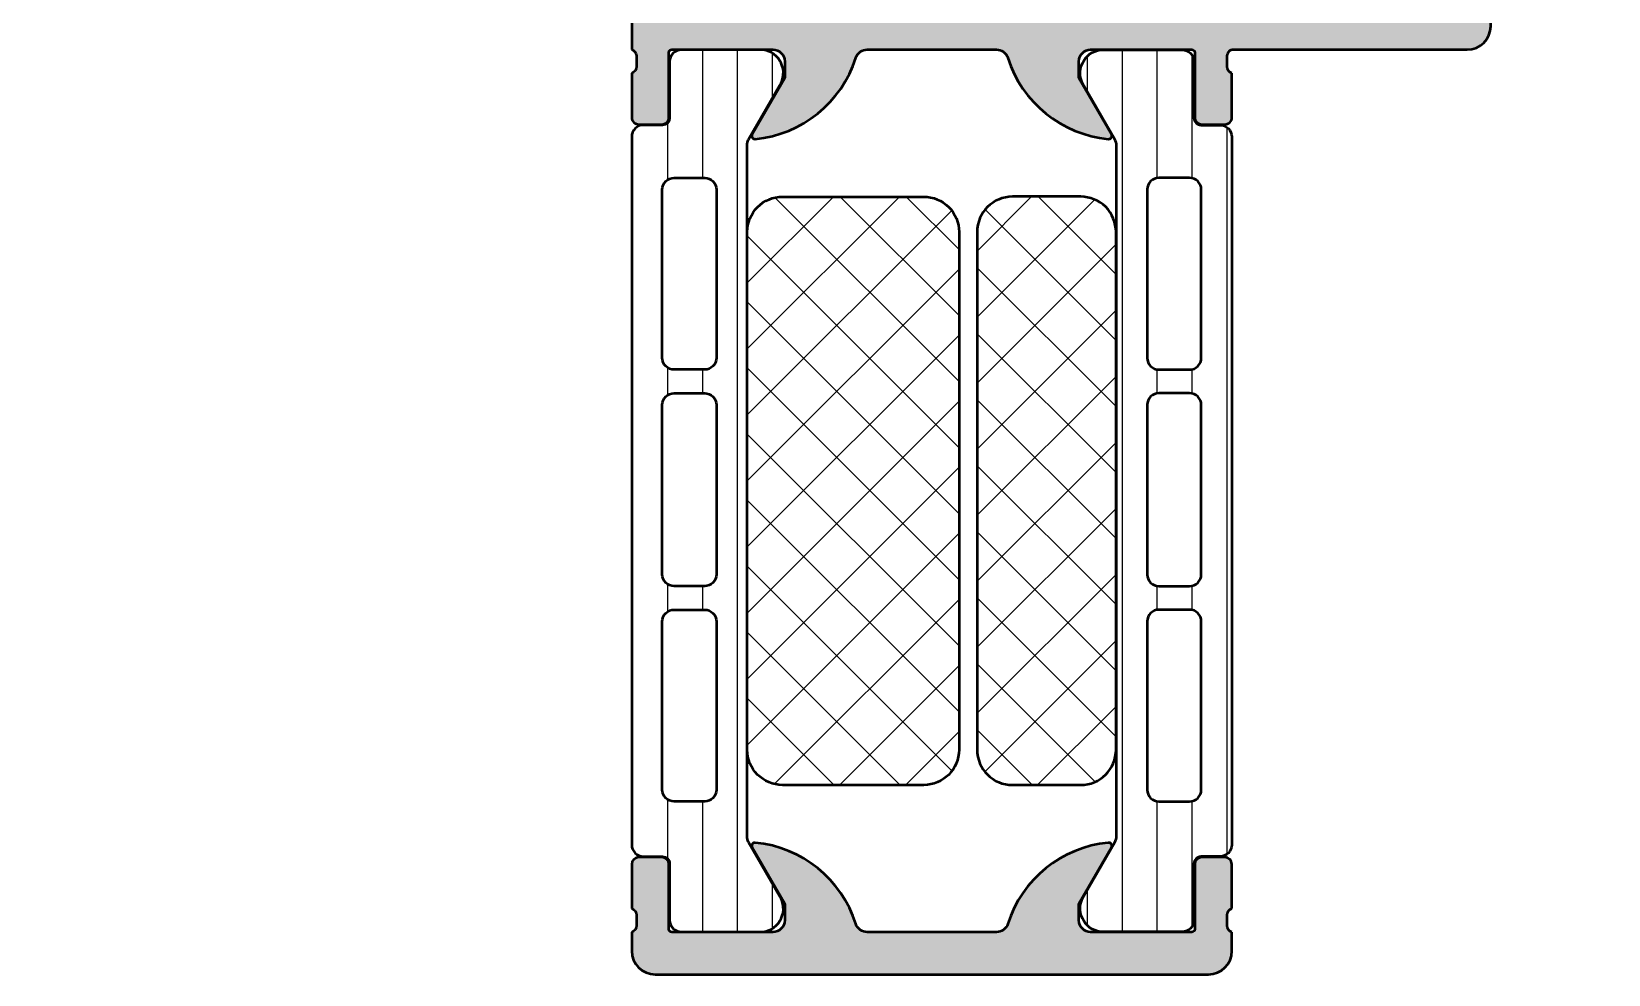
# Model space of a CAD drawing. Extents: x -30 to 37, y 7.5 to 85.
# Drawn here: x -30 to 37, y 7.5 to 47.6 of the extents above; entities that cross this region are included whole.
import ezdxf

# ---------------------------------------------------------------- set-up
doc = ezdxf.new("R2010")
doc.units = 0
for name, color, linetype, lineweight in [('0S-Alu contour', 7, 'Continuous', 50), ('0S-Alu hatch', 252, 'Continuous', 25), ('0S-Plastic contour', 254, 'Continuous', 50), ('0S-Plastic hatch', 253, 'Continuous', 25), ('0S-PT contour', 91, 'Continuous', 50), ('0S-PT hatch', 103, 'Continuous', 25)]:
    doc.layers.add(name, color=color, linetype=linetype, lineweight=lineweight)
pattern_1 = [(135, (0, 0), (-1.403165018917055, -1.403165018917055), []), (225, (0, 0), (1.403165018917055, -1.403165018917055), [])]
pattern_2 = [(90, (0, 0), (-1.4859, 0), [])]

# ---------------------------------------------------------------- blocks, each defined once
blk = doc.blocks.new('182350__3D234F1F_9D1C_4C80_B1B3_4D6D6F3B62EC_')
at = {"layer": '0S-Alu hatch'}
h = blk.add_hatch(color=256, dxfattribs=at)
edge = h.paths.add_edge_path()
edge.add_arc((-3.499999012416639, 8.500000987583425), 1.000000987583973, 180.0000634095796, 269.9999400006062)
edge.add_line((-3.500000059604644, 7.5), (19.99999809265137, 7.5))
edge.add_arc((19.99999688706237, 8.500003112941746), 1.000003112942475, 270.0000690749464, 359.999821640984)
edge.add_line((21, 8.499999999979979), (21, 9.299999952316284))
edge.add_ellipse((21.07883644654304, 9.567520544309406), major_axis=(-0.2788950563274372, 0), ratio=1, start_angle=-1.16458937409692, end_angle=73.58012358050729, ccw=False)
edge.add_line((20.79999899999999, 9.573188952307778), (20.79999899999999, 10.02678295230778))
edge.add_ellipse((21.07886709564317, 10.03244361178483), major_axis=(-0.2789255417371611, 0), ratio=1, start_angle=-73.57540544464263, end_angle=1.162870072885596, ccw=False)
edge.add_line((20.99999999999999, 10.29998695230778), (20.99999999999999, 12.17999795231628))
edge.add_arc((20.69999999999998, 12.17999795231629), 0.300000000000006, 0, 89.99999999999935)
edge.add_line((20.69999999999998, 12.47999795231629), (19.72002568095721, 12.47999795231629))
edge.add_arc((19.72002568095721, 12.17999795231629), 0.3000000000000043, 90, 180)
edge.add_line((19.4200256809572, 12.17999795231629), (19.4200256809572, 9.41999995231629))
edge.add_ellipse((19.30002568095721, 9.419999952316289), major_axis=(-0.1199999999999974, 0), ratio=1, start_angle=90.0000000000017, end_angle=180, ccw=False)
edge.add_line((19.30002568095721, 9.299999952316293), (15, 9.299999952316284))
edge.add_ellipse((15, 9.799999952316284), major_axis=(-0.5000000000000018, 0), ratio=1, start_angle=0, end_angle=89.99999999999977, ccw=False)
edge.add_line((14.5, 9.799999952316284), (14.5, 10.49999995231627))
edge.add_line((14.5, 10.49999995231627), (15.88149545762236, 12.89282027534384))
edge.add_arc((15.7618802153517, 12.96188016766798), 0.1381197846482965, 330.0000000000003, 455.6225775507924)
edge.add_arc((16.23822324117381, 8.123391090468532), 4.999999999999946, 95.62257755079376, 162.2515836439302)
edge.add_ellipse((11.00001045262457, 9.799996606723338), major_axis=(-0.4999890250124624, 0), ratio=1, start_angle=89.9999999999983, end_angle=162.2515836439279, ccw=False)
edge.add_line((11.00001045262455, 9.300007581710876), (5.499989710697866, 9.300007462501469))
edge.add_ellipse((5.499989710697859, 9.79999665899828), major_axis=(-0.4999891964968111, 0), ratio=1, start_angle=17.74841635607038, end_angle=90.00000000000068, ccw=False)
edge.add_arc((0.2617767588261923, 8.123391090468528), 4.999999999999948, 17.74841635606997, 84.37742244920634)
edge.add_arc((0.7381197846482977, 12.96188016766798), 0.1381197846482966, 84.37742244920672, 209.9999999999999)
edge.add_line((0.6185045423776367, 12.89282027534384), (1.999999999999999, 10.49999995231628))
edge.add_line((1.999999999999999, 10.49999995231628), (1.999999999999999, 9.799999952316282))
edge.add_ellipse((1.499999999999999, 9.799999952316282), major_axis=(-0.4999999999999996, 0), ratio=1, start_angle=90.00000000000023, end_angle=180, ccw=False)
edge.add_line((1.500000000000001, 9.299999952316282), (-2.800025680957205, 9.299999952316284))
edge.add_ellipse((-2.800025680957207, 9.419999952316285), major_axis=(-0.1200000000000027, 0), ratio=1, start_angle=0, end_angle=90.00000000000108, ccw=False)
edge.add_line((-2.920025680957209, 9.419999952316285), (-2.920025680957209, 12.17999795231629))
edge.add_arc((-3.22002568095721, 12.17999795231629), 0.3000000000000007, 0, 90)
edge.add_line((-3.22002568095721, 12.47999795231629), (-4.199999999999993, 12.47999795231629))
edge.add_arc((-4.199999999999993, 12.17999795231628), 0.3000000000000025, 90, 180)
edge.add_line((-4.499999999999996, 12.17999795231628), (-4.499999999999996, 10.29998695230777))
edge.add_ellipse((-4.57886709564316, 10.03244361178483), major_axis=(-0.2789255417371464, 0), ratio=1, start_angle=178.8371299271133, end_angle=253.5754054446458, ccw=False)
edge.add_line((-4.299998999999996, 10.02678295230777), (-4.299998999999996, 9.573188952307774))
edge.add_ellipse((-4.578836446543043, 9.5675205443094), major_axis=(-0.2788950563274342, 0), ratio=1, start_angle=106.4198764194922, end_angle=181.1645893740976, ccw=False)
edge.add_line((-4.5, 9.29999995231628), (-4.5, 8.499999880876391))
at = {"layer": '0S-Alu contour', "color": 7}
for points in [[(0.6185045423776367, 12.89282027534384), (1.999999999999999, 10.49999995231628), (1.999999999999999, 9.799999952316282)], [(14.5, 9.799999952316284), (14.5, 10.49999995231627), (15.88149545762236, 12.89282027534384)], [(-4.499999999999996, 12.17999795231628), (-4.499999999999996, 10.29998695230777)], [(-3.22002568095721, 12.47999795231629), (-4.199999999999993, 12.47999795231629)], [(-2.920025680957209, 9.419999952316285), (-2.920025680957209, 12.17999795231629)], [(19.4200256809572, 12.17999795231629), (19.4200256809572, 9.41999995231629)], [(20.69999999999998, 12.47999795231629), (19.72002568095721, 12.47999795231629)], [(20.99999999999999, 10.29998695230778), (20.99999999999999, 12.17999795231628)], [(-4.299998999999996, 10.02678295230777), (-4.299998999999996, 9.573188952307774)], [(20.79999899999999, 9.573188952307778), (20.79999899999999, 10.02678295230778)], [(-4.5, 9.29999995231628), (-4.5, 8.499999880876391)], [(1.500000000000001, 9.299999952316282), (-2.800025680957205, 9.299999952316284)], [(11.00001045262455, 9.300007581710876), (5.499989710697866, 9.300007462501469)], [(19.30002568095721, 9.299999952316293), (15, 9.299999952316284)], [(21, 8.499999999979979), (21, 9.299999952316284)], [(-3.500000059604644, 7.5), (19.99999809265137, 7.5)]]:
    blk.add_lwpolyline(points, dxfattribs=at)
for centre, radius, start, end in [((0.7381197846482977, 12.96188016766798), 0.1381197846482966, 84.37742244920672, 209.9999999999999), ((0.2617767588261923, 8.123391090468528), 4.999999999999948, 17.74841635606997, 84.37742244920634), ((16.23822324117381, 8.123391090468532), 4.999999999999946, 95.62257755079376, 162.2515836439302), ((15.7618802153517, 12.96188016766798), 0.1381197846482965, 330.0000000000003, 95.62257755079241), ((-4.199999999999993, 12.17999795231628), 0.3000000000000025, 90, 180), ((-3.22002568095721, 12.17999795231629), 0.3000000000000007, 0, 90), ((19.72002568095721, 12.17999795231629), 0.3000000000000043, 90, 180), ((20.69999999999998, 12.17999795231629), 0.300000000000006, 0, 89.99999999999935), ((-3.499999012416639, 8.500000987583425), 1.000000987583973, 180.0000634095796, 269.9999400006062), ((19.99999688706237, 8.500003112941746), 1.000003112942475, 270.0000690749464, 359.999821640984)]:
    blk.add_arc(centre, radius, start, end, dxfattribs=at)
at = {"layer": '0S-Alu contour', "color": 7, "extrusion": (0, 0, -1)}
for centre, radius, start, end in [((4.57886709564316, 10.03244361178483), 0.2789255417371464, 106.4245945553542, 181.1628700728868), ((-21.07886709564317, 10.03244361178483), 0.2789255417371611, 358.8371299271144, 73.57540544464266), ((4.578836446543043, 9.5675205443094), 0.2788950563274342, 178.8354106259024, 253.5801235805078), ((2.800025680957207, 9.419999952316285), 0.1200000000000028, 269.9999999999989, 0), ((-1.499999999999999, 9.799999952316282), 0.4999999999999996, 180, 269.9999999999998), ((-5.499989710697859, 9.79999665899828), 0.4999891964968111, 269.9999999999993, 342.2515836439296), ((-11.00001045262457, 9.799996606723338), 0.4999890250124624, 197.7484163560722, 270.0000000000017), ((-15, 9.799999952316284), 0.5000000000000018, 270.0000000000002, 0), ((-19.30002568095721, 9.419999952316289), 0.1199999999999974, 180, 269.9999999999983), ((-21.07883644654304, 9.567520544309406), 0.2788950563274372, 286.4198764194927, 1.164589374096924)]:
    blk.add_arc(centre, radius, start, end, dxfattribs=at)
blk = doc.blocks.new('390940__F4ECDAF7_32CF_4F43_8986_12575D0AB836_')
at = {"layer": '0S-PT hatch'}
h = blk.add_hatch(dxfattribs=at)
h.set_pattern_fill('ANSI37', color=256, scale=0.625, angle=90, style=0)
h.set_pattern_definition(pattern_1)
edge = h.paths.add_edge_path()
edge.add_arc((11.67707248669024, 39.05123082964271), 1.500003271863901, 90.00012497558623, 179.9998750249181)
edge.add_line((10.17706921482991, 39.05123410148983), (10.17706921482992, 17.05123410150304))
edge.add_arc((11.67707144267603, 17.05123632934915), 1.500002227847762, 180.0000850908697, 269.9999149026733)
edge.add_line((11.67706921482992, 15.55123410150305), (14.57710211659334, 15.55123410150305))
edge.add_arc((14.57710211659334, 17.05123410150305), 1.500000000000007, 270.0000000000001, 360)
edge.add_line((16.07710211659334, 17.05123410150305), (16.07710211659334, 39.05123410150305))
edge.add_arc((14.57710211659335, 39.05123410150304), 1.500000000000003, 0, 90.0000000000004)
edge.add_line((14.57710211659334, 40.55123410150303), (11.67706921482991, 40.55123410150303))
at = {"layer": '0S-PT contour', "color": 7}
for points in [[(14.57710211659334, 40.55123410150303), (11.67706921482991, 40.55123410150303)], [(10.17706921482991, 39.05123410148983), (10.17706921482992, 17.05123410150304)], [(16.07710211659334, 17.05123410150305), (16.07710211659334, 39.05123410150305)], [(11.67706921482992, 15.55123410150305), (14.57710211659334, 15.55123410150305)]]:
    blk.add_lwpolyline(points, dxfattribs=at)
for centre, radius, start, end in [((11.67707248669024, 39.05123082964271), 1.500003271863901, 90.00012497558623, 179.9998750249181), ((14.57710211659335, 39.05123410150304), 1.500000000000003, 0, 90.0000000000004), ((11.67707144267603, 17.05123632934915), 1.500002227847762, 180.0000850908697, 269.9999149026733), ((14.57710211659334, 17.05123410150305), 1.500000000000007, 270.0000000000001, 0)]:
    blk.add_arc(centre, radius, start, end, dxfattribs=at)
blk = doc.blocks.new('390940__893B5E0C_CE76_42C2_BF64_37D36DDBF5D3_')
at = {"layer": '0S-PT hatch'}
h = blk.add_hatch(dxfattribs=at)
h.set_pattern_fill('ANSI37', color=256, scale=0.625, angle=90, style=0)
h.set_pattern_definition(pattern_1)
edge = h.paths.add_edge_path()
edge.add_ellipse((7.907497966640905, 39.04999995222112), major_axis=(-1.5, 0), ratio=1, start_angle=180, end_angle=270.0000000000001, ccw=False)
edge.add_line((9.407497966640904, 39.04999995222112), (9.407497966640904, 17.04999995222112))
edge.add_ellipse((7.907497966640902, 17.04999995222112), major_axis=(-1.5, 0), ratio=1, start_angle=90.00000000000011, end_angle=180, ccw=False)
edge.add_line((7.907497966640903, 15.54999995222112), (1.907497966640903, 15.54999995222112))
edge.add_ellipse((1.907497966640905, 17.04999995222112), major_axis=(-1.5, 0), ratio=1, start_angle=0, end_angle=90, ccw=False)
edge.add_line((0.4074979666409036, 17.04999995222112), (0.4074979666409036, 39.04999995222112))
edge.add_ellipse((1.907497966640901, 39.04999995222112), major_axis=(-1.499999999999997, 0), ratio=1, start_angle=269.99999999999994, end_angle=360, ccw=False)
edge.add_line((1.907497966640903, 40.54999995222112), (7.907497966640903, 40.54999995222112))
at = {"layer": '0S-PT contour', "color": 7}
for points in [[(1.907497966640903, 40.54999995222112), (7.907497966640903, 40.54999995222112)], [(0.4074979666409036, 17.04999995222112), (0.4074979666409036, 39.04999995222112)], [(9.407497966640904, 39.04999995222112), (9.407497966640904, 17.04999995222112)], [(7.907497966640903, 15.54999995222112), (1.907497966640903, 15.54999995222112)]]:
    blk.add_lwpolyline(points, dxfattribs=at)
at = {"layer": '0S-PT contour', "color": 7, "extrusion": (0, 0, -1)}
for centre, radius, start, end in [((-1.907497966640901, 39.04999995222112), 1.499999999999998, 0, 90.00000000000007), ((-7.907497966640905, 39.04999995222112), 1.5, 89.99999999999991, 180), ((-1.907497966640905, 17.04999995222112), 1.5, 270.0000000000001, 0), ((-7.907497966640902, 17.04999995222112), 1.5, 180, 269.9999999999999)]:
    blk.add_arc(centre, radius, start, end, dxfattribs=at)
blk = doc.blocks.new('284175__BCB695B3_D07E_4FC2_833D_CBA468127BEA___28BAB27B_1DD6_4A36_94FC_1D5E5E5611B7_')
at = {"layer": '0S-Plastic hatch'}
h = blk.add_hatch(dxfattribs=at)
h.set_pattern_fill('ANSI31', color=256, scale=0.4680000000000001, angle=45, style=0)
h.set_pattern_definition(pattern_2)
edge = h.paths.add_edge_path()
edge.add_line((21, 43.09247125078496), (21, 13.00999695222113))
edge.add_ellipse((20.5000026789092, 13.00999427331193), major_axis=(-0.499997321097979, 0), ratio=1, start_angle=89.99969301797381, end_angle=180.000306982385, ccw=False)
edge.add_line((20.5, 12.50999695222112), (19.68966866666666, 12.50999695222113))
edge.add_arc((19.68966866666666, 12.20999695222113), 0.2999999999999971, 89.99999999999935, 180)
edge.add_line((19.38966866666666, 12.20999695222113), (19.39000061706369, 9.80999856928482))
edge.add_ellipse((18.89000463962507, 9.809995929659745), major_axis=(-0.4999959774455833, 0), ratio=1, start_angle=89.99969751881412, end_angle=180.0003024817733, ccw=False)
edge.add_line((18.890002, 9.30999995222113), (15.41346050190052, 9.309999952221128))
edge.add_ellipse((15.55577115089187, 10.29981802694397), major_axis=(-0.999996070924474, 0), ratio=1, start_angle=-32.72701609984051, end_angle=81.81839194810033, ccw=False)
edge.add_line((14.71451850190053, 10.84045295222112), (16.03298821638714, 13.12410979897139))
edge.add_arc((15.59997549964202, 13.37410977327498), 0.5000000000152836, 330.0000034011002, 360.0000599103377)
edge.add_line((16.09997549965703, 13.3741102960913), (16.09997549965649, 42.72835895250382))
edge.add_arc((15.59997549970135, 42.72835842974706), 0.4999999999772446, 5.9904253842e-05, 29.99999660071857)
edge.add_line((16.03298821640602, 42.97835840404562), (14.71451850190052, 45.26201525078497))
edge.add_ellipse((15.55577115089186, 45.80265017606211), major_axis=(-0.9999960709244646, 0), ratio=1, start_angle=-81.81839194810101, end_angle=32.72701609984023, ccw=False)
edge.add_line((15.41346050190053, 46.79246825078495), (18.890002, 46.79246825078497))
edge.add_ellipse((18.89000463962507, 46.29247227334634), major_axis=(-0.4999959774455975, 0), ratio=1, start_angle=179.9996975182268, end_angle=270.0003024811847, ccw=False)
edge.add_line((19.39000061706369, 46.29246963371615), (19.38966866666666, 43.89247125078497))
edge.add_arc((19.68966866666663, 43.89247125078496), 0.2999999999999971, 180, 270.0000000000061)
edge.add_line((19.68966866666667, 43.59247125078495), (20.5, 43.59247125078495))
edge.add_ellipse((20.50000267890917, 43.09247392969413), major_axis=(-0.4999973210980074, 0), ratio=1, start_angle=179.9996930176151, end_angle=270.00030698202335, ccw=False)
edge = h.paths.add_edge_path()
edge.add_line((19.69999504089355, 33.70082697858832), (19.69999504089355, 40.85085139265082))
edge.add_arc((19.19998271614512, 40.85083906851137), 0.5000123249002875, 0.0014122074232716, 89.996839237346)
edge.add_line((19.20001029968261, 41.35085139265082), (17.9000015258789, 41.35085139265082))
edge.add_arc((17.90004508531023, 40.8508078332195), 0.5000435613285812, 90.00499110831323, 179.9950088916195)
edge.add_line((17.4000015258789, 40.85085139265141), (17.39998626708985, 33.70082697858772))
edge.add_arc((17.90002982652116, 33.70087053801963), 0.5000435613285706, 180.0049911083805, 269.9950088916868)
edge.add_line((17.89998626708984, 33.20082697858832), (19.19999504089355, 33.20082697858831))
edge.add_arc((19.19995148146227, 33.7008705380196), 0.5000435613285457, 270.0049911083091, 359.9950088916195)
edge = h.paths.add_edge_path()
edge.add_line((17.39998626708984, 31.70082697858832), (17.39998626708984, 24.50085329999945))
edge.add_arc((17.89993549315562, 24.50080252606524), 0.4999492286440488, 179.9941811448113, 270.0058188551521)
edge.add_line((17.89998626708984, 24.00085329999945), (19.19999504089355, 24.00085329999945))
edge.add_arc((19.20004581482773, 24.50080252606528), 0.4999492286440736, 269.994181144852, 360.0058188552513)
edge.add_line((19.69999504089355, 24.50085329999982), (19.69999504089355, 31.70082697858832))
edge.add_arc((19.20004581482774, 31.7008777525225), 0.4999492286440772, 359.9941811448113, 450.0058188551488)
edge.add_line((19.19999504089355, 32.20082697858833), (17.89998626708984, 32.20082697858833))
edge.add_arc((17.89993549315566, 31.7008777525225), 0.4999492286440701, 89.99418114485161, 180.0058188551886)
edge = h.paths.add_edge_path()
edge.add_line((19.69999504089355, 15.35082745542547), (19.69999504089355, 22.50085329999945))
edge.add_arc((19.19995148146225, 22.50080974056814), 0.5000435613285635, 0.0049911083804904, 89.99500889168881)
edge.add_line((19.19999504089355, 23.00085329999945), (17.89998626708984, 23.00085329999946))
edge.add_arc((17.90002982652113, 22.50080974056817), 0.5000435613285493, 90.00499110830954, 179.9950088916195)
edge.add_line((17.39998626708984, 22.50085330000008), (17.39998626708984, 15.35082745542486))
edge.add_arc((17.90002982652114, 15.35087101485677), 0.5000435613285608, 180.0049911083805, 269.9950088916892)
edge.add_line((17.89998626708984, 14.85082745542547), (19.19999504089355, 14.85082745542547))
edge.add_arc((19.19995148146225, 15.35087101485677), 0.5000435613285599, 270.0049911083108, 359.9950088916195)
at = {"layer": '0S-Alu contour', "color": 7}
for points in [[(19.20001029968261, 41.35085139265082), (17.9000015258789, 41.35085139265082)], [(17.4000015258789, 40.85085139265141), (17.39998626708985, 33.70082697858772)], [(19.69999504089355, 33.70082697858832), (19.69999504089355, 40.85085139265082)], [(17.89998626708984, 33.20082697858832), (19.19999504089355, 33.20082697858831)], [(19.19999504089355, 32.20082697858833), (17.89998626708984, 32.20082697858833)], [(17.39998626708984, 31.70082697858832), (17.39998626708984, 24.50085329999945)], [(19.69999504089355, 24.50085329999982), (19.69999504089355, 31.70082697858832)], [(17.89998626708984, 24.00085329999945), (19.19999504089355, 24.00085329999945)], [(19.19999504089355, 23.00085329999945), (17.89998626708984, 23.00085329999946)], [(17.39998626708984, 22.50085330000008), (17.39998626708984, 15.35082745542486)], [(19.69999504089355, 15.35082745542547), (19.69999504089355, 22.50085329999945)], [(17.89998626708984, 14.85082745542547), (19.19999504089355, 14.85082745542547)]]:
    blk.add_lwpolyline(points, dxfattribs=at)
for centre, radius, start, end in [((17.90004508531023, 40.8508078332195), 0.5000435613285812, 90.00499110831323, 179.9950088916195), ((19.19998271614512, 40.85083906851137), 0.5000123249002875, 0.0014122074232716, 89.996839237346), ((17.90002982652116, 33.70087053801963), 0.5000435613285706, 180.0049911083805, 269.9950088916868), ((19.19995148146227, 33.7008705380196), 0.5000435613285457, 270.0049911083091, 359.9950088916195), ((17.89993549315566, 31.7008777525225), 0.4999492286440701, 89.99418114485161, 180.0058188551886), ((19.20004581482774, 31.7008777525225), 0.4999492286440772, 359.9941811448113, 90.0058188551488), ((17.89993549315562, 24.50080252606524), 0.4999492286440488, 179.9941811448113, 270.0058188551521), ((19.20004581482773, 24.50080252606528), 0.4999492286440736, 269.994181144852, 0.0058188552513184), ((17.90002982652113, 22.50080974056817), 0.5000435613285493, 90.00499110830954, 179.9950088916195), ((19.19995148146225, 22.50080974056814), 0.5000435613285635, 0.0049911083804904, 89.99500889168881), ((17.90002982652114, 15.35087101485677), 0.5000435613285608, 180.0049911083805, 269.9950088916892), ((19.19995148146225, 15.35087101485677), 0.5000435613285599, 270.0049911083108, 359.9950088916195)]:
    blk.add_arc(centre, radius, start, end, dxfattribs=at)
at = {"layer": '0S-Plastic contour', "color": 7}
for points in [[(15.41346050190053, 46.79246825078495), (18.890002, 46.79246825078497)], [(19.39000061706369, 46.29246963371615), (19.38966866666666, 43.89247125078497)], [(16.03298821640602, 42.97835840404562), (14.71451850190052, 45.26201525078497)], [(19.68966866666667, 43.59247125078495), (20.5, 43.59247125078495)], [(21, 43.09247125078496), (21, 13.00999695222113)], [(16.09997549965703, 13.3741102960913), (16.09997549965649, 42.72835895250382)], [(14.71451850190053, 10.84045295222112), (16.03298821638714, 13.12410979897139)], [(19.38966866666666, 12.20999695222113), (19.39000061706369, 9.80999856928482)], [(20.5, 12.50999695222112), (19.68966866666666, 12.50999695222113)], [(18.890002, 9.30999995222113), (15.41346050190052, 9.309999952221128)]]:
    blk.add_lwpolyline(points, dxfattribs=at)
at = {"layer": '0S-Plastic contour', "color": 7, "extrusion": (0, 0, -1)}
for centre, radius, start, end in [((-15.55577115089186, 45.80265017606211), 0.9999960709244646, 327.2729839001598, 81.818391948101), ((-18.89000463962507, 46.29247227334634), 0.4999959774455975, 89.99969751881534, 180.0003024817733), ((-20.50000267890917, 43.09247392969413), 0.4999973210980074, 89.99969301797667, 180.0003069823849), ((-20.5000026789092, 13.00999427331193), 0.499997321097979, 179.999693017615, 270.0003069820262), ((-15.55577115089187, 10.29981802694397), 0.999996070924474, 278.1816080518997, 32.72701609984053), ((-18.89000463962507, 9.809995929659745), 0.4999959774455833, 179.9996975182267, 270.0003024811859)]:
    blk.add_arc(centre, radius, start, end, dxfattribs=at)
at = {"layer": '0S-Plastic contour', "color": 7}
for centre, radius, start, end in [((19.68966866666663, 43.89247125078496), 0.2999999999999971, 180, 270.0000000000061), ((15.59997549970135, 42.72835842974706), 0.4999999999772446, 5.9904253842e-05, 29.99999660071857), ((15.59997549964202, 13.37410977327498), 0.5000000000152836, 330.0000034011002, 5.99103376539e-05), ((19.68966866666666, 12.20999695222113), 0.2999999999999971, 89.99999999999935, 180)]:
    blk.add_arc(centre, radius, start, end, dxfattribs=at)
blk = doc.blocks.new('284175__D8FB618C_A53F_4D6C_AB77_FF497F4E34B7___6F32451D_41E9_42AC_83DF_3FD967611E14_')
at = {"layer": '0S-Plastic hatch'}
h = blk.add_hatch(dxfattribs=at)
h.set_pattern_fill('ANSI31', color=256, scale=0.4680000000000001, angle=45, style=0)
h.set_pattern_definition(pattern_2)
edge = h.paths.add_edge_path()
edge.add_line((-4.499999999999999, 43.09247125078495), (-4.499999999999999, 13.00999695222112))
edge.add_arc((-4.000002678909195, 13.00999427331192), 0.4999973210979799, 179.999693017615, 270.0003069820259)
edge.add_line((-4, 12.50999695222112), (-3.189668666666666, 12.50999695222112))
edge.add_ellipse((-3.189668666666663, 12.20999695222112), major_axis=(-0.2999999999999989, 0), ratio=1, start_angle=180, end_angle=270.00000000000045, ccw=False)
edge.add_line((-2.889668666666664, 12.20999695222112), (-2.890000617063688, 9.809998569284813))
edge.add_arc((-2.390004639625073, 9.809995929659737), 0.4999959774455828, 179.9996975182267, 270.0003024811861)
edge.add_line((-2.390001999999999, 9.30999995222112), (1.086539498099475, 9.30999995222112))
edge.add_arc((0.9442288491081267, 10.29981802694397), 0.9999960709244758, 278.1816080518995, 392.7270160998406)
edge.add_line((1.785481498099473, 10.84045295222112), (0.4670117836128611, 13.12410979897138))
edge.add_ellipse((0.900024500343234, 13.37410977327094), major_axis=(-0.4999999999999958, 0), ratio=1, start_angle=-5.991033771124421e-05, end_angle=29.999996599344627, ccw=False)
edge.add_line((0.4000245003435109, 13.37411029608726), (0.4000245003435099, 42.72835895250381))
edge.add_ellipse((0.9000245003433285, 42.72835842973512), major_axis=(-0.5000000000000919, 0), ratio=1, start_angle=330.00000340065674, end_angle=359.9999401018306, ccw=False)
edge.add_line((0.4670117836128666, 42.97835840403471), (1.785481498099475, 45.26201525078496))
edge.add_arc((0.9442288491081294, 45.80265017606211), 0.9999960709244655, 327.2729839001597, 441.8183919481008)
edge.add_line((1.086539498099471, 46.79246825078495), (-2.390002000000005, 46.79246825078496))
edge.add_arc((-2.390004639625078, 46.29247227334635), 0.4999959774455775, 89.99969751881417, 180.0003024817733)
edge.add_line((-2.890000617063688, 46.29246963371615), (-2.889668666666663, 43.89247125078496))
edge.add_ellipse((-3.189668666666668, 43.89247125078496), major_axis=(-0.3000000000000047, 0), ratio=1, start_angle=90, end_angle=180, ccw=False)
edge.add_line((-3.189668666666668, 43.59247125078495), (-3.999999999999999, 43.59247125078495))
edge.add_arc((-4.000002678909195, 43.09247392969415), 0.4999973210979797, 89.99969301797393, 180.0003069823849)
edge = h.paths.add_edge_path()
edge.add_line((-3.199995040893554, 33.70082697858831), (-3.199995040893554, 40.85085139265081))
edge.add_ellipse((-2.699982716145162, 40.85083906851138), major_axis=(-0.5000123249002697, 0), ratio=1, start_angle=270.0031607626498, end_angle=359.99858779257676, ccw=False)
edge.add_line((-2.700010299682617, 41.35085139265081), (-1.400001525878906, 41.35085139265082))
edge.add_ellipse((-1.40004508531021, 40.85080783321951), major_axis=(-0.5000435613285635, 0), ratio=1, start_angle=180.0049911083805, end_angle=269.9950088916888, ccw=False)
edge.add_line((-0.9000015258789064, 40.85085139265142), (-0.8999862670898439, 33.70082697858771))
edge.add_ellipse((-1.400029826521144, 33.70087053801962), major_axis=(-0.5000435613285599, 0), ratio=1, start_angle=90.00499110831072, end_angle=179.9950088916196, ccw=False)
edge.add_line((-1.399986267089844, 33.20082697858831), (-2.699995040893555, 33.20082697858831))
edge.add_ellipse((-2.699951481462249, 33.70087053801962), major_axis=(-0.5000435613285641, 0), ratio=1, start_angle=0.004991108380522746, end_angle=89.99500889168871, ccw=False)
edge = h.paths.add_edge_path()
edge.add_line((-3.199995040893554, 24.50085329999944), (-3.199995040893554, 31.70082697858831))
edge.add_ellipse((-2.700045814827738, 31.7008777525225), major_axis=(-0.4999492286440736, 0), ratio=1, start_angle=-90.00581885514828, end_angle=0.005818855188692851, ccw=False)
edge.add_line((-2.699995040893554, 32.20082697858831), (-1.399986267089843, 32.20082697858831))
edge.add_ellipse((-1.399935493155654, 31.7008777525225), major_axis=(-0.4999492286440643, 0), ratio=1, start_angle=179.9941811447488, end_angle=270.005818855149, ccw=False)
edge.add_line((-0.8999862670898441, 31.70082697858797), (-0.8999862670898438, 24.50085329999979))
edge.add_ellipse((-1.399935493155654, 24.50080252606525), major_axis=(-0.4999492286440648, 0), ratio=1, start_angle=89.99418114485098, end_angle=180.0058188552513, ccw=False)
edge.add_line((-1.399986267089844, 24.00085329999944), (-2.699995040893555, 24.00085329999944))
edge.add_ellipse((-2.700045814827743, 24.50080252606525), major_axis=(-0.4999492286440654, 0), ratio=1, start_angle=-0.005818855188579164, end_angle=90.0058188551489, ccw=False)
edge = h.paths.add_edge_path()
edge.add_line((-3.199995040893554, 15.35082745542547), (-3.199995040893554, 22.50085329999944))
edge.add_ellipse((-2.69995148146225, 22.50080974056814), major_axis=(-0.5000435613285635, 0), ratio=1, start_angle=270.0049911083112, end_angle=359.9950088916195, ccw=False)
edge.add_line((-2.699995040893554, 23.00085329999944), (-1.399986267089844, 23.00085329999944))
edge.add_ellipse((-1.400029826521148, 22.50080974056814), major_axis=(-0.5000435613285635, 0), ratio=1, start_angle=180.0049911083805, end_angle=269.9950088916888, ccw=False)
edge.add_line((-0.8999862670898442, 22.50085330000004), (-0.8999862670898447, 15.35082745542486))
edge.add_ellipse((-1.400029826521147, 15.35087101485677), major_axis=(-0.5000435613285616, 0), ratio=1, start_angle=90.00499110831112, end_angle=179.9950088916196, ccw=False)
edge.add_line((-1.399986267089844, 14.85082745542547), (-2.699995040893554, 14.85082745542547))
edge.add_ellipse((-2.69995148146225, 15.35087101485677), major_axis=(-0.5000435613285628, 0), ratio=1, start_angle=0.004991108380522746, end_angle=89.99500889168888, ccw=False)
at = {"layer": '0S-Alu contour', "color": 7}
for points in [[(-2.700010299682617, 41.35085139265081), (-1.400001525878906, 41.35085139265082)], [(-3.199995040893554, 33.70082697858831), (-3.199995040893554, 40.85085139265081)], [(-0.9000015258789064, 40.85085139265142), (-0.8999862670898439, 33.70082697858771)], [(-1.399986267089844, 33.20082697858831), (-2.699995040893555, 33.20082697858831)], [(-2.699995040893554, 32.20082697858831), (-1.399986267089843, 32.20082697858831)], [(-3.199995040893554, 24.50085329999944), (-3.199995040893554, 31.70082697858831)], [(-0.8999862670898441, 31.70082697858797), (-0.8999862670898438, 24.50085329999979)], [(-1.399986267089844, 24.00085329999944), (-2.699995040893555, 24.00085329999944)], [(-2.699995040893554, 23.00085329999944), (-1.399986267089844, 23.00085329999944)], [(-3.199995040893554, 15.35082745542547), (-3.199995040893554, 22.50085329999944)], [(-0.8999862670898442, 22.50085330000004), (-0.8999862670898447, 15.35082745542486)], [(-1.399986267089844, 14.85082745542547), (-2.699995040893554, 14.85082745542547)]]:
    blk.add_lwpolyline(points, dxfattribs=at)
at = {"layer": '0S-Alu contour', "color": 7, "extrusion": (0, 0, -1)}
for centre, radius, start, end in [((2.699982716145162, 40.85083906851138), 0.5000123249002697, 0.0014122074232716, 89.99683923735014), ((1.40004508531021, 40.85080783321951), 0.5000435613285635, 90.00499110831119, 179.9950088916195), ((2.699951481462249, 33.70087053801962), 0.5000435613285641, 270.0049911083113, 359.9950088916195), ((1.400029826521144, 33.70087053801962), 0.5000435613285599, 180.0049911083805, 269.9950088916893), ((2.700045814827738, 31.7008777525225), 0.4999492286440736, 359.9941811448113, 90.0058188551484), ((1.399935493155654, 31.7008777525225), 0.4999492286440643, 89.99418114485098, 180.0058188552513), ((2.700045814827743, 24.50080252606525), 0.4999492286440654, 269.9941811448511, 0.0058188551886833), ((1.399935493155654, 24.50080252606525), 0.4999492286440648, 179.9941811447487, 270.0058188551491), ((2.69995148146225, 22.50080974056814), 0.5000435613285635, 0.0049911083804904, 89.99500889168881), ((1.400029826521148, 22.50080974056814), 0.5000435613285635, 90.00499110831119, 179.9950088916195), ((2.69995148146225, 15.35087101485677), 0.5000435613285628, 270.0049911083111, 359.9950088916195), ((1.400029826521147, 15.35087101485677), 0.5000435613285616, 180.0049911083805, 269.9950088916889)]:
    blk.add_arc(centre, radius, start, end, dxfattribs=at)
at = {"layer": '0S-Plastic contour', "color": 7}
for points in [[(-2.890000617063688, 46.29246963371615), (-2.889668666666663, 43.89247125078496)], [(1.086539498099471, 46.79246825078495), (-2.390002000000005, 46.79246825078496)], [(0.4670117836128666, 42.97835840403471), (1.785481498099475, 45.26201525078496)], [(-3.189668666666668, 43.59247125078495), (-3.999999999999999, 43.59247125078495)], [(-4.499999999999999, 43.09247125078495), (-4.499999999999999, 13.00999695222112)], [(0.4000245003435109, 13.37411029608726), (0.4000245003435099, 42.72835895250381)], [(1.785481498099473, 10.84045295222112), (0.4670117836128611, 13.12410979897138)], [(-4, 12.50999695222112), (-3.189668666666666, 12.50999695222112)], [(-2.889668666666664, 12.20999695222112), (-2.890000617063688, 9.809998569284813)], [(-2.390001999999999, 9.30999995222112), (1.086539498099475, 9.30999995222112)]]:
    blk.add_lwpolyline(points, dxfattribs=at)
for centre, radius, start, end in [((-2.390004639625078, 46.29247227334635), 0.4999959774455775, 89.99969751881417, 180.0003024817733), ((0.9442288491081294, 45.80265017606211), 0.9999960709244655, 327.2729839001597, 81.81839194810082), ((-4.000002678909195, 43.09247392969415), 0.4999973210979797, 89.99969301797393, 180.0003069823849), ((-4.000002678909195, 13.00999427331192), 0.4999973210979799, 179.999693017615, 270.0003069820259), ((0.9442288491081267, 10.29981802694397), 0.9999960709244758, 278.1816080518995, 32.7270160998406), ((-2.390004639625073, 9.809995929659737), 0.4999959774455828, 179.9996975182267, 270.0003024811861)]:
    blk.add_arc(centre, radius, start, end, dxfattribs=at)
at = {"layer": '0S-Plastic contour', "color": 7, "extrusion": (0, 0, -1)}
for centre, radius, start, end in [((3.189668666666668, 43.89247125078496), 0.3000000000000047, 180, 270), ((-0.9000245003433285, 42.72835842973512), 0.5000000000000919, 5.98981694121e-05, 29.99999659934325), ((-0.900024500343234, 13.37410977327094), 0.4999999999999958, 330.0000034006554, 5.99103376539e-05), ((3.189668666666663, 12.20999695222112), 0.2999999999999989, 89.99999999999957, 180)]:
    blk.add_arc(centre, radius, start, end, dxfattribs=at)
blk = doc.blocks.new('347250__CE6B57B6_835E_4D9C_92B1_FA3E7E402424_')
at = {"layer": '0S-Alu hatch'}
h = blk.add_hatch(color=256, dxfattribs=at)
edge = h.paths.add_edge_path()
edge.add_line((-30.00000000000002, 84.50000002980232), (-30.00000000000002, 78.00000000000003))
edge.add_arc((-29.50000956442986, 77.99999043557017), 0.4999904356616364, 179.9989039757506, 270.0010960238927)
edge.add_line((-29.50000000000001, 77.50000000000001), (-28.20004272460936, 77.50000000000001))
edge.add_arc((-28.20004291225038, 78.000000187641), 0.5000001876410419, 270.000021502069, 360.0000214974711)
edge.add_line((-27.70004272460937, 78.0000003752419), (-27.70004272460937, 78.50000000000001))
edge.add_line((-27.70004272460937, 78.50000000000001), (-28.70004272460938, 78.50000000000001))
edge.add_line((-28.70004272460938, 78.50000000000001), (-28.70004272460938, 82))
edge.add_ellipse((-27.7000229333034, 81.99998020869403), major_axis=(-1.000019791501821, 0), ratio=1, start_angle=270.001133935863, end_angle=359.99886606420307, ccw=False)
edge.add_line((-27.70004272460941, 83), (-23.70004272460936, 83.00000000000001))
edge.add_ellipse((-23.7000609670155, 81.99998175759389), major_axis=(-1.000018242572517, 0), ratio=1, start_angle=180.0010451936591, end_angle=269.99895480618704, ccw=False)
edge.add_line((-22.70004272460937, 81.99999999999734), (-22.70004272460937, 78.50000000000001))
edge.add_line((-22.70004272460937, 78.50000000000001), (-23.70004272460938, 78.50000000000001))
edge.add_line((-23.70004272460938, 78.50000000000001), (-23.70004272460938, 78.00000000000001))
edge.add_arc((-23.20004046229239, 78.000002262317), 0.500002262322106, 180.0002592408849, 269.9997407587421)
edge.add_line((-23.20004272460938, 77.50000000000001), (-21.90005493164061, 77.50000000000001))
edge.add_arc((-21.90004410554983, 77.9999891739092), 0.4999891740263919, 269.9987593945178, 360.0012406056738)
edge.add_line((-21.40005493164065, 78.00000000000165), (-21.40005493164062, 82.5))
edge.add_ellipse((-20.90001546157638, 82.49996052993576), major_axis=(-0.5000394716220111, 0), ratio=1, start_angle=270.0045225791747, end_angle=359.9954774207697, ccw=False)
edge.add_line((-20.90005493164063, 83.00000000000001), (-17.00004577636718, 83.00000000000001))
edge.add_ellipse((-17.00006962727117, 82.49997614909601), major_axis=(-0.5000238514728246, 0), ratio=1, start_angle=180.0027329819854, end_angle=269.9972670180979, ccw=False)
edge.add_line((-16.50004577636718, 82.50000000000074), (-16.50004577636719, 77.50000000000001))
edge.add_arc((-13.99999000628161, 77.50005577037942), 2.500055770707633, 180.0012781342228, 269.9990715701864)
edge.add_line((-14.00003051757812, 75.00000000000001), (-4.500000000000007, 75.00000000000001))
edge.add_line((-4.500000000000007, 75.00000000000001), (-4.500000000000014, 72.30000305175784))
edge.add_arc((-4.200010061029423, 72.2999899392495), 0.2999899392571665, 179.9974956111941, 269.9995901300937)
edge.add_line((-4.200012207031264, 72.00000000000001), (-3.300018310546889, 72.00000000000001))
edge.add_arc((-3.300030878744522, 72.3000003609152), 0.3000003611784648, 270.0024003460457, 360.0005139128752)
edge.add_line((-3.000030517578125, 72.30000305175997), (-3.000030517578125, 74.00000000000001))
edge.add_line((-3.000030517578125, 74.00000000000001), (-3.0517578125e-05, 74.00000000000001))
edge.add_line((-3.0517578125e-05, 74.00000000000001), (-3.0517578125e-05, 65.49999237060548))
edge.add_ellipse((-0.5250673986811877, 64.99999237060548), major_axis=(-0.7250267074518232, 0), ratio=1, start_angle=136.3991910664967, end_angle=223.6008089335033, ccw=False)
edge.add_line((-3.05175781249e-05, 64.49999237060548), (-3.0517578125e-05, 56.00000000000003))
edge.add_line((-3.0517578125e-05, 56.00000000000003), (-3.000030517578125, 56.00000000000002))
edge.add_line((-3.000030517578125, 56.00000000000002), (-3.000030517578125, 57.7000045776367))
edge.add_arc((-3.300038508778321, 57.69999963883363), 0.3000079912408435, 0.0009432166513751, 89.9961425246974)
edge.add_line((-3.300018310546867, 58.00000762939454), (-4.200012207031257, 58.00000000000001))
edge.add_arc((-4.200010061073527, 57.70001006103109), 0.2999899389765941, 90.00040986148183, 180.0010472862379)
edge.add_line((-4.500000000000007, 57.70000457763707), (-4.500000000000007, 46.80000305175784))
edge.add_ellipse((-4.578836446543059, 46.53248245976473), major_axis=(-0.2788950563274369, 0), ratio=1, start_angle=178.8354106259004, end_angle=253.5801235805061, ccw=False)
edge.add_line((-4.299999000000006, 46.52681405176634), (-4.299999000000006, 46.07322005176636))
edge.add_ellipse((-4.578867095643174, 46.0675593922893), major_axis=(-0.2789255417371489, 0), ratio=1, start_angle=106.42459455535439, end_angle=181.1628700728881, ccw=False)
edge.add_line((-4.500000000000007, 45.80001605176636), (-4.500000000000014, 43.92000505175785))
edge.add_arc((-4.200000000000002, 43.92000505175785), 0.3000000000000114, 180, 270.0000000000013)
edge.add_line((-4.199999999999995, 43.62000505175784), (-3.220025680957228, 43.62000505175784))
edge.add_arc((-3.22002568095722, 43.92000505175785), 0.3000000000000043, 269.9999999999986, 360)
edge.add_line((-2.920025680957216, 43.92000505175785), (-2.920025680957223, 46.68000305175782))
edge.add_ellipse((-2.800025680957215, 46.68000305175781), major_axis=(-0.1200000000000081, 0), ratio=1, start_angle=270.0000000000017, end_angle=360, ccw=False)
edge.add_line((-2.800025680957219, 46.80000305175783), (1.500000000000007, 46.80000305175783))
edge.add_ellipse((1.499999999999992, 46.30000305175783), major_axis=(-0.5, 0), ratio=1, start_angle=180, end_angle=269.9999999999983, ccw=False)
edge.add_line((1.999999999999992, 46.30000305175783), (1.999999999999992, 45.60000305175782))
edge.add_line((1.999999999999992, 45.60000305175782), (0.6185045423776288, 43.20718272873026))
edge.add_arc((0.7381197846482977, 43.13812283640611), 0.1381197846482954, 150.0000000000017, 275.6225775507954)
edge.add_arc((0.2617767588261586, 47.97661191360555), 4.999999999999928, 275.6225775507941, 342.2515836439304)
edge.add_ellipse((5.4999895473755, 46.30000639735071), major_axis=(-0.4999890250125766, 0), ratio=1, start_angle=269.99999999999613, end_angle=342.25158364392666, ccw=False)
edge.add_line((5.499989547375534, 46.7999954223633), (11.00001045262446, 46.79999542236329))
edge.add_ellipse((11.00001045262456, 46.30000639735049), major_axis=(-0.4999890250127948, 0), ratio=1, start_angle=197.7484163560833, end_angle=270.0000000000106, ccw=False)
edge.add_arc((16.23822324117388, 47.97661191360531), 4.999999999999682, 197.7484163560685, 264.3774224492053)
edge.add_arc((15.7618802153517, 43.13812283640612), 0.1381197846482943, 264.3774224492061, 390.0000000000005)
edge.add_line((15.88149545762236, 43.20718272873027), (14.5, 45.60000305175782))
edge.add_line((14.5, 45.60000305175782), (14.5, 46.30000305175782))
edge.add_ellipse((15, 46.30000305175783), major_axis=(-0.5000000000000036, 0), ratio=1, start_angle=270.0000000000004, end_angle=360, ccw=False)
edge.add_line((15, 46.80000305175783), (19.3000256809572, 46.80000305175783))
edge.add_ellipse((19.30002568095719, 46.68000305175781), major_axis=(-0.1200000000000116, 0), ratio=1, start_angle=180, end_angle=269.9999999999966, ccw=False)
edge.add_line((19.42002568095721, 46.68000305175782), (19.42002568095721, 43.92000505175782))
edge.add_arc((19.72002568095721, 43.92000505175782), 0.3000000000000043, 180, 269.9999999999986)
edge.add_line((19.72002568095721, 43.62000505175781), (20.69999999999999, 43.62000505175781))
edge.add_arc((20.69999999999999, 43.92000505175782), 0.3000000000000078, 269.9999999999993, 360)
edge.add_line((21, 43.92000505175782), (20.99999999999999, 45.80001605176632))
edge.add_ellipse((21.07886709564317, 46.06755939228927), major_axis=(-0.278925541737153, 0), ratio=1, start_angle=-1.1628700728862214, end_angle=73.57540544464382, ccw=False)
edge.add_line((20.799999, 46.07322005176633), (20.79999899999999, 46.52681405176632))
edge.add_ellipse((21.07883644654304, 46.5324824597647), major_axis=(-0.2788950563274343, 0), ratio=1, start_angle=-73.58012358050848, end_angle=1.1645893740982274, ccw=False)
edge.add_line((21, 46.80000305175783), (30.9999694824219, 46.80000305175783))
edge.add_arc((30.99994944728162, 47.80002308689808), 1.000020035340961, 270.0011479059814, 359.9988520937919)
edge.add_line((31.99996948242188, 47.80000305175384), (31.99996948242187, 57.50000000000001))
edge.add_line((31.99996948242187, 57.50000000000001), (32.199951171875, 57.70000457763673))
edge.add_line((32.199951171875, 57.70000457763673), (32.199951171875, 61.20000457763675))
edge.add_line((32.199951171875, 61.20000457763675), (31.99996948242187, 61.40000152587893))
edge.add_line((31.99996948242187, 61.40000152587893), (31.99996948242187, 75.38578568275697))
edge.add_ellipse((33.74911334935987, 76.79940926822896), major_axis=(-2.248963296421147, 0), ratio=1, start_angle=151.7909048323194, end_angle=38.944460090433324, ccw=False)
edge.add_arc((36.17157795358246, 75.50000000000001), 0.4999999999999912, 151.7909048323208, 269.9999999999992)
edge.add_line((36.17157795358246, 75.00000000000003), (36.99996948242187, 75.00000000000001))
edge.add_line((36.99996948242187, 75.00000000000001), (36.99996948242187, 84.00000000000001))
edge.add_arc((35.99992635076921, 83.99995686834733), 1.000043132582799, 0.0024711550144378, 89.99752884492528)
edge.add_line((35.99996948242188, 85.00000000000001), (-29.50000000000001, 85.00000000000001))
edge.add_arc((-29.50002306338226, 84.50002306338362), 0.4999769371483264, 89.99735700916149, 180.0026395756835)
edge = h.paths.add_edge_path()
edge.add_line((-14.7000274658203, 77.80000019073489), (-14.70005798339844, 82.5))
edge.add_ellipse((-14.2000708649746, 82.50001288157617), major_axis=(-0.499987118589771, 0), ratio=1, start_angle=-90.00147615792508, end_angle=0.0014761580922026951, ccw=False)
edge.add_line((-14.20005798339844, 83.00000000000001), (34.49996948242187, 83.00000000000001))
edge.add_ellipse((34.49996874786208, 82.49999914623073), major_axis=(-0.5000008537698144, 0), ratio=1, start_angle=180.0000978381388, end_angle=269.9999158257913, ccw=False)
edge.add_line((34.99996960163116, 82.50000000003104), (34.99996947741147, 81.23632435796482))
edge.add_ellipse((34.49996947741148, 81.23632430854327), major_axis=(-0.4999999999999949, 0), ratio=1, start_angle=80.3948764062718, end_angle=180.0000056632937, ccw=False)
edge.add_arc((33.74911334935987, 76.79940926822896), 4.000000000000002, 80.39487640627084, 150.7237999668952)
edge.add_ellipse((29.82388718629063, 79.00000000000001), major_axis=(-0.5000000000000016, 0), ratio=1, start_angle=90, end_angle=150.7237999668955, ccw=False)
edge.add_line((29.82388718629063, 78.50000000000001), (21.49996948242188, 78.50000000000001))
edge.add_arc((21.49993859907331, 77.50003088334857), 0.9999691171283424, 89.99823045982124, 180.0017695401652)
edge.add_line((20.49996948242188, 77.50000000000024), (20.49993896484375, 74.00000000000001))
edge.add_line((20.49993896484375, 74.00000000000001), (22.49996948242188, 74.00000000000001))
edge.add_line((22.49996948242188, 74.00000000000001), (22.49996948242188, 75.49999999999756))
edge.add_ellipse((23.49998955338036, 75.49997992904152), major_axis=(-1.000020071159898, 0), ratio=1, start_angle=270.00114995813084, end_angle=359.9988500420102, ccw=False)
edge.add_line((23.49996948242187, 76.50000000000001), (28.99996948242188, 76.50000000000001))
edge.add_ellipse((28.99995016826795, 75.49998068584608), major_axis=(-1.000019314340447, 0), ratio=1, start_angle=180.0011065980208, end_angle=269.99889340186803, ccw=False)
edge.add_line((29.99996948242188, 75.49999999999807), (29.99996948242188, 65.50000000000001))
edge.add_ellipse((29.47493357602178, 65.00000000000001), major_axis=(-0.7250260016091655, 0), ratio=1, start_angle=136.399137946586, end_angle=223.6008620534141, ccw=False)
edge.add_line((29.99996948242188, 64.50000000000001), (29.99996948242187, 49.60000610351166))
edge.add_ellipse((28.99994944728161, 49.6000261386559), major_axis=(-1.000020035340957, 0), ratio=1, start_angle=90.0011479059811, end_angle=179.9988520937919, ccw=False)
edge.add_line((28.99996948242188, 48.60000610351564), (23.49996948242187, 48.60000610351564))
edge.add_ellipse((23.49998882211339, 49.60002448951485), major_axis=(-1.00001838618622, 0), ratio=1, start_angle=0.0010534210633181829, end_angle=89.99889193767177, ccw=False)
edge.add_line((22.49997043609619, 49.60000610351084), (22.49996948242188, 56.00000000000001))
edge.add_line((22.49996948242188, 56.00000000000001), (20.49996948242188, 56.00000000000001))
edge.add_line((20.49996948242188, 56.00000000000001), (20.49996948242188, 48.60000610351564))
edge.add_line((20.49996948242188, 48.60000610351564), (-2.200012207031264, 48.60000610351563))
edge.add_ellipse((-2.200023808700514, 49.09999450184638), major_axis=(-0.4999883984653517, 0), ratio=1, start_angle=-0.0013294840294975074, end_angle=90.00132948421492, ccw=False)
edge.add_line((-2.700012207031264, 49.10000610351401), (-2.700012207031257, 53.5000076293925))
edge.add_ellipse((-2.200025089284906, 53.50001288239202), major_axis=(-0.4999871177739452, 0), ratio=1, start_angle=-90.00147623556398, end_angle=0.0006019649143240713, ccw=False)
edge.add_line((-2.200012207031257, 54.00000000000002), (0.7999572753906179, 54.00000000000001))
edge.add_arc((0.7999690309249701, 54.99998824446567), 0.9999882445347591, 269.9993264495778, 360.0006735500326)
edge.add_line((1.799957275390632, 54.99999999999322), (1.799957275390625, 75.00000000000153))
edge.add_arc((0.7999883467530751, 75.00003107136246), 0.9999689291202797, 359.9982196868392, 450.0017803132483)
edge.add_line((0.7999572753906247, 76), (-3.000030517578125, 76.00000000000001))
edge.add_line((-3.000030517578125, 76.00000000000001), (-3.000030517578125, 76.80000019073488))
edge.add_line((-3.000030517578125, 76.80000019073488), (-13.7000274658203, 76.80000019073488))
edge.add_ellipse((-13.7000262575068, 77.80000139904838), major_axis=(-1.000001208314237, 0), ratio=1, start_angle=6.922414411292266e-05, end_angle=89.99993076881941, ccw=False)
at = {"layer": '0S-Alu contour', "color": 7}
for points in [[(-30.00000000000002, 84.50000002980232), (-30.00000000000002, 78.00000000000003)], [(35.99996948242188, 85.00000000000001), (-29.50000000000001, 85.00000000000001)], [(36.17157795358246, 75.00000000000003), (36.99996948242187, 75.00000000000001), (36.99996948242187, 84.00000000000001)], [(-27.70004272460941, 83), (-23.70004272460936, 83.00000000000001)], [(-21.40005493164065, 78.00000000000165), (-21.40005493164062, 82.5)], [(-20.90005493164063, 83.00000000000001), (-17.00004577636718, 83.00000000000001)], [(-16.50004577636718, 82.50000000000074), (-16.50004577636719, 77.50000000000001)], [(-14.7000274658203, 77.80000019073489), (-14.70005798339844, 82.5)], [(-14.20005798339844, 83.00000000000001), (34.49996948242187, 83.00000000000001)], [(34.99996960163116, 82.50000000003104), (34.99996947741147, 81.23632435796482)], [(-27.70004272460937, 78.0000003752419), (-27.70004272460937, 78.50000000000001), (-28.70004272460938, 78.50000000000001), (-28.70004272460938, 82)], [(-22.70004272460937, 81.99999999999734), (-22.70004272460937, 78.50000000000001), (-23.70004272460938, 78.50000000000001), (-23.70004272460938, 78.00000000000001)], [(29.82388718629063, 78.50000000000001), (21.49996948242188, 78.50000000000001)], [(-29.50000000000001, 77.50000000000001), (-28.20004272460936, 77.50000000000001)], [(-23.20004272460938, 77.50000000000001), (-21.90005493164061, 77.50000000000001)], [(20.49996948242188, 77.50000000000024), (20.49993896484375, 74.00000000000001), (22.49996948242188, 74.00000000000001), (22.49996948242188, 75.49999999999756)], [(0.7999572753906247, 76), (-3.000030517578125, 76.00000000000001), (-3.000030517578125, 76.80000019073488), (-13.7000274658203, 76.80000019073488)], [(23.49996948242187, 76.50000000000001), (28.99996948242188, 76.50000000000001)], [(29.99996948242188, 75.49999999999807), (29.99996948242188, 65.50000000000001)], [(31.99996948242188, 47.80000305175384), (31.99996948242187, 57.50000000000001), (32.199951171875, 57.70000457763673), (32.199951171875, 61.20000457763675), (31.99996948242187, 61.40000152587893), (31.99996948242187, 75.38578568275697)], [(-14.00003051757812, 75.00000000000001), (-4.500000000000007, 75.00000000000001), (-4.500000000000014, 72.30000305175784)], [(1.799957275390632, 54.99999999999322), (1.799957275390625, 75.00000000000153)], [(-3.000030517578125, 72.30000305175997), (-3.000030517578125, 74.00000000000001), (-3.0517578125e-05, 74.00000000000001), (-3.0517578125e-05, 65.49999237060548)], [(-4.200012207031264, 72.00000000000001), (-3.300018310546889, 72.00000000000001)], [(-3.05175781249e-05, 64.49999237060548), (-3.0517578125e-05, 56.00000000000003), (-3.000030517578125, 56.00000000000002), (-3.000030517578125, 57.7000045776367)], [(29.99996948242188, 64.50000000000001), (29.99996948242187, 49.60000610351166)], [(-4.500000000000007, 57.70000457763707), (-4.500000000000007, 46.80000305175784)], [(-3.300018310546867, 58.00000762939454), (-4.200012207031257, 58.00000000000001)], [(22.49997043609619, 49.60000610351084), (22.49996948242188, 56.00000000000001), (20.49996948242188, 56.00000000000001), (20.49996948242188, 48.60000610351564), (-2.200012207031264, 48.60000610351563)], [(-2.200012207031257, 54.00000000000002), (0.7999572753906179, 54.00000000000001)], [(-2.700012207031264, 49.10000610351401), (-2.700012207031257, 53.5000076293925)], [(28.99996948242188, 48.60000610351564), (23.49996948242187, 48.60000610351564)], [(-4.299999000000006, 46.52681405176634), (-4.299999000000006, 46.07322005176636)], [(-2.920025680957216, 43.92000505175785), (-2.920025680957223, 46.68000305175782)], [(-2.800025680957219, 46.80000305175783), (1.500000000000007, 46.80000305175783)], [(1.999999999999992, 46.30000305175783), (1.999999999999992, 45.60000305175782), (0.6185045423776288, 43.20718272873026)], [(5.499989547375534, 46.7999954223633), (11.00001045262446, 46.79999542236329)], [(15.88149545762236, 43.20718272873027), (14.5, 45.60000305175782), (14.5, 46.30000305175782)], [(15, 46.80000305175783), (19.3000256809572, 46.80000305175783)], [(19.42002568095721, 46.68000305175782), (19.42002568095721, 43.92000505175782)], [(20.799999, 46.07322005176633), (20.79999899999999, 46.52681405176632)], [(21, 46.80000305175783), (30.9999694824219, 46.80000305175783)], [(-4.500000000000007, 45.80001605176636), (-4.500000000000014, 43.92000505175785)], [(21, 43.92000505175782), (20.99999999999999, 45.80001605176632)], [(-4.199999999999995, 43.62000505175784), (-3.220025680957228, 43.62000505175784)], [(19.72002568095721, 43.62000505175781), (20.69999999999999, 43.62000505175781)]]:
    blk.add_lwpolyline(points, dxfattribs=at)
for centre, radius, start, end in [((-29.50002306338226, 84.50002306338362), 0.4999769371483264, 89.99735700916149, 180.0026395756835), ((35.99992635076921, 83.99995686834733), 1.000043132582799, 0.0024711550144378, 89.99752884492528), ((33.74911334935987, 76.79940926822896), 4.000000000000002, 80.39487640627084, 150.7237999668952), ((21.49993859907331, 77.50003088334857), 0.9999691171283424, 89.99823045982124, 180.0017695401652), ((-29.50000956442986, 77.99999043557017), 0.4999904356616364, 179.9989039757506, 270.0010960238927), ((-28.20004291225038, 78.000000187641), 0.5000001876410419, 270.000021502069, 2.14974711152e-05), ((-23.20004046229239, 78.000002262317), 0.500002262322106, 180.0002592408849, 269.9997407587421), ((-21.90004410554983, 77.9999891739092), 0.4999891740263919, 269.9987593945178, 0.0012406056737274), ((-13.99999000628161, 77.50005577037942), 2.500055770707633, 180.0012781342228, 269.9990715701864), ((0.7999883467530751, 75.00003107136246), 0.9999689291202797, 359.9982196868392, 90.00178031324832), ((36.17157795358246, 75.50000000000001), 0.4999999999999912, 151.7909048323208, 269.9999999999992), ((-4.200010061029423, 72.2999899392495), 0.2999899392571665, 179.9974956111941, 269.9995901300937), ((-3.300030878744522, 72.3000003609152), 0.3000003611784648, 270.0024003460457, 0.000513912875186), ((-4.200010061073527, 57.70001006103109), 0.2999899389765941, 90.00040986148183, 180.0010472862379), ((-3.300038508778321, 57.69999963883363), 0.3000079912408435, 0.0009432166513751, 89.9961425246974), ((0.7999690309249701, 54.99998824446567), 0.9999882445347591, 269.9993264495778, 0.0006735500325976), ((30.99994944728162, 47.80002308689808), 1.000020035340961, 270.0011479059814, 359.9988520937919), ((0.2617767588261586, 47.97661191360555), 4.999999999999928, 275.6225775507941, 342.2515836439304), ((16.23822324117388, 47.97661191360531), 4.999999999999682, 197.7484163560685, 264.3774224492053), ((-4.200000000000002, 43.92000505175785), 0.3000000000000114, 180, 270.0000000000013), ((-3.22002568095722, 43.92000505175785), 0.3000000000000043, 269.9999999999986, 0), ((19.72002568095721, 43.92000505175782), 0.3000000000000043, 180, 269.9999999999986), ((20.69999999999999, 43.92000505175782), 0.3000000000000078, 269.9999999999993, 0), ((0.7381197846482977, 43.13812283640611), 0.1381197846482954, 150.0000000000017, 275.6225775507954), ((15.7618802153517, 43.13812283640612), 0.1381197846482943, 264.3774224492061, 30.00000000000046)]:
    blk.add_arc(centre, radius, start, end, dxfattribs=at)
at = {"layer": '0S-Alu contour', "color": 7, "extrusion": (0, 0, -1)}
for centre, radius, start, end in [((27.7000229333034, 81.99998020869403), 1.000019791501821, 0.0011339357969232, 89.99886606413705), ((23.7000609670155, 81.99998175759389), 1.000018242572517, 90.00104519381293, 179.9989548063409), ((20.90001546157638, 82.49996052993576), 0.5000394716220111, 0.0045225792303182, 89.99547742082532), ((17.00006962727117, 82.49997614909601), 0.5000238514728246, 90.0027329819021, 179.9972670180146), ((14.2000708649746, 82.50001288157617), 0.499987118589771, 359.9985238419078, 90.0014761579252), ((-34.49996874786208, 82.49999914623073), 0.5000008537698144, 90.00008417420872, 179.9999021618612), ((-34.49996947741148, 81.23632430854327), 0.4999999999999949, 179.9999943367063, 279.6051235937282), ((-33.74911334935987, 76.79940926822896), 2.248963296421147, 321.0555399095667, 208.2090951676806), ((-29.82388718629063, 79.00000000000001), 0.5000000000000016, 209.2762000331046, 270), ((13.7000262575068, 77.80000139904838), 1.000001208314237, 270.0000692311806, 359.9999307758559), ((-23.49998955338036, 75.49997992904152), 1.000020071159898, 0.0011499579898045, 89.99885004186918), ((-28.99995016826795, 75.49998068584608), 1.000019314340447, 90.001106598132, 179.9988934019792), ((0.5250673986811877, 64.99999237060548), 0.7250267074518232, 136.3991910664967, 223.6008089335034), ((-29.47493357602178, 65.00000000000001), 0.7250260016091655, 136.3991379465859, 223.600862053414), ((2.200025089284906, 53.50001288239202), 0.4999871177739452, 359.9993980350857, 90.00147623556403), ((-23.49998882211339, 49.60002448951485), 1.00001838618622, 270.0011080623282, 359.9989465789367), ((-28.99994944728161, 49.6000261386559), 1.000020035340957, 180.0011479062081, 269.9988520940189), ((2.200023808700514, 49.09999450184638), 0.4999883984653517, 269.9986705157851, 0.0013294840295931), ((4.578836446543059, 46.53248245976473), 0.2788950563274369, 106.4198764194939, 181.1645893740997), ((2.800025680957215, 46.68000305175781), 0.1200000000000081, 0, 89.99999999999831), ((-1.499999999999992, 46.30000305175783), 0.5, 90.00000000000168, 180), ((-5.4999895473755, 46.30000639735071), 0.4999890250125766, 17.74841635607331, 90.0000000000039), ((-11.00001045262456, 46.30000639735049), 0.4999890250127948, 89.99999999998941, 162.2515836439167), ((-15, 46.30000305175783), 0.5000000000000036, 0, 89.99999999999959), ((-19.30002568095719, 46.68000305175781), 0.1200000000000116, 90.0000000000034, 180), ((-21.07883644654304, 46.5324824597647), 0.2788950563274343, 358.8354106259018, 73.58012358050856), ((4.578867095643174, 46.0675593922893), 0.2789255417371489, 178.8371299271119, 253.5754054446456), ((-21.07886709564317, 46.06755939228927), 0.2789255417371531, 286.4245945553562, 1.162870072886224)]:
    blk.add_arc(centre, radius, start, end, dxfattribs=at)
blk = doc.blocks.new('390940__4B22B47E_80CC_48C3_8619_61B4C22FE6E7_')
at = {"layer": '0S-Alu contour', "color": 7}
for name in ['347250__CE6B57B6_835E_4D9C_92B1_FA3E7E402424_', '182350__3D234F1F_9D1C_4C80_B1B3_4D6D6F3B62EC_']:
    blk.add_blockref(name, (0, 0), dxfattribs=at)
at = {"layer": '0S-Plastic contour', "color": 7}
for name in ['284175__D8FB618C_A53F_4D6C_AB77_FF497F4E34B7___6F32451D_41E9_42AC_83DF_3FD967611E14_', '284175__BCB695B3_D07E_4FC2_833D_CBA468127BEA___28BAB27B_1DD6_4A36_94FC_1D5E5E5611B7_']:
    blk.add_blockref(name, (0, 0), dxfattribs=at)
at = {"layer": '0S-PT contour', "color": 7}
for name in ['390940__893B5E0C_CE76_42C2_BF64_37D36DDBF5D3_', '390940__F4ECDAF7_32CF_4F43_8986_12575D0AB836_']:
    blk.add_blockref(name, (0, 0), dxfattribs=at)

msp = doc.modelspace()

# ---------------------------------------------------------------- block references
at = {"layer": '0S-Alu contour', "color": 7}
msp.add_blockref('390940__4B22B47E_80CC_48C3_8619_61B4C22FE6E7_', (0, 0), dxfattribs=at)

doc.saveas('drawing.dxf')
